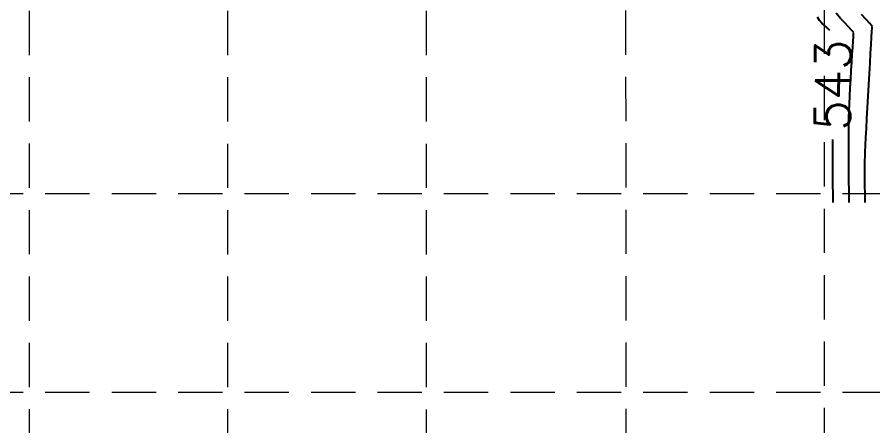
# Model space of a CAD drawing. Extents: x 2138193 to 2139991, y 332071 to 334944.
# Drawn here: x 2139357.9 to 2139551.1, y 332603 to 332695.3 of the extents above; entities that cross this region are included whole.
import ezdxf

# ---------------------------------------------------------------- set-up
doc = ezdxf.new("R2010")
doc.units = 0
doc.header["$LTSCALE"] = 100
doc.header["$MEASUREMENT"] = 0
doc.linetypes.add('DASHED', pattern=[0.75, 0.5, -0.25])
doc.linetypes.add('HIDDEN', pattern=[0.375, 0.25, -0.125])
doc.layers.add('CONTOURS', color=35, linetype='Continuous')
doc.layers.add('GRID', color=254, linetype='DASHED')
doc.styles.add('L100', font='simplex', dxfattribs={"height": 10})

msp = doc.modelspace()

# ---------------------------------------------------------------- linework, layer by layer
at = {"layer": 'CONTOURS', "extrusion": (0.7520945528409476, 0.6590552204382991, 0), "elevation": 1828403.603108248}
msp.add_lwpolyline([(-1159859.37812205, 542), (-1159857.836223438, 542)], dxfattribs=at)
at = {"layer": 'CONTOURS', "extrusion": (0.7427508569271637, 0.669567893894237, 0), "elevation": 1811913.959832658}
msp.add_lwpolyline([(-1185464.348583248, 541), (-1185462.864632376, 541)], dxfattribs=at)
at = {"layer": 'CONTOURS', "extrusion": (0.8432221818566151, 0.5375652072306851, 0), "elevation": 1982951.796336164}
msp.add_lwpolyline([(-869606.3146618652, 543), (-869605.4351482461, 543)], dxfattribs=at)
at = {"layer": 'CONTOURS', "extrusion": (0.7611868870611667, 0.6485325920615949, 0), "elevation": 1844352.325742873}
msp.add_lwpolyline([(-1134318.881847445, 543), (-1134318.062811075, 543)], dxfattribs=at)
at = {"layer": 'CONTOURS', "extrusion": (0.695731623559997, 0.7183018223411178, 0), "elevation": 1727519.999232902}
msp.add_lwpolyline([(-1305370.264117904, 543), (-1305369.480047368, 543)], dxfattribs=at)
at = {"layer": 'CONTOURS', "extrusion": (0.7428019261645358, 0.669511238506312, 0), "elevation": 1812000.286743953}
msp.add_lwpolyline([(-1185323.502687912, 542), (-1185322.097033852, 542)], dxfattribs=at)
at = {"layer": 'CONTOURS', "extrusion": (0.7351665221285673, 0.6778865574278538, 0), "elevation": 1798450.416579556}
msp.add_lwpolyline([(-1205784.330256709, 542), (-1205783.124898225, 542)], dxfattribs=at)
at = {"layer": 'CONTOURS'}
for points, elevation in [([(2139550.285725679, 332693.9050930528), (2139549.513511586, 332694.7532359103)], 541), ([(2139541.364091168, 332692.2467402957), (2139541.250432225, 332692.3721896403)], 543), ([(2139546.170797335, 332692.4033843239), (2139545.526615636, 332693.0890878559)], 542), ([(2139546.690556041, 332691.5325058996), (2139546.706166001, 332691.7675710712)], 542), ([(2139546.706166001, 332691.7675710712), (2139546.744777942, 332691.8030936172)], 542), ([(2139550.839135406, 332692.0167256059), (2139550.8873677, 332692.8261303927)], 541), ([(2139550.904770398, 332693.1119212788), (2139550.963983241, 332693.1663964202)], 541), ([(2139546.58118727, 332689.8387392373), (2139546.647374002, 332690.8692371836)], 542), ([(2139550.66712455, 332689.1002381925), (2139550.764309146, 332690.7519978841)], 541), ([(2139549.994073625, 332677.4261439742), (2139550.139515433, 332679.9886990347)], 541), ([(2139545.85740918, 332677.4646775671), (2139545.956741951, 332679.3584993249)], 542), ([(2139545.631969362, 332671.4389956808), (2139545.658886787, 332672.750501255)], 542), ([(2139545.658886787, 332672.750501255), (2139545.703914212, 332674.0997042179)], 542), ([(2139545.614698458, 332669.9471612875), (2139545.631969362, 332671.4389956808)], 542), ([(2139545.605784988, 332668.3161578645), (2139545.614698458, 332669.9471612875)], 542), ([(2139549.485217199, 332668.0859716089), (2139549.593023423, 332670.147925588)], 541), ([(2139545.60393987, 332666.5871452006), (2139545.605784988, 332668.3161578645)], 542), ([(2139545.607874018, 332664.8012830853), (2139545.60393987, 332666.5871452006)], 542), ([(2139542.021299693, 332663.6763346663), (2139542.010951228, 332666.1133942519)], 543), ([(2139545.616298348, 332662.9997313075), (2139545.607874018, 332664.8012830853)], 542), ([(2139549.298728893, 332663.948539635), (2139549.333834303, 332664.917987667)], 541), ([(2139542.03200853, 332661.3403395546), (2139542.021299693, 332663.6763346663)], 543), ([(2139545.627923775, 332661.2236496564), (2139545.616298348, 332662.9997313075)], 542), ([(2139549.260469357, 332661.5419347594), (2139549.273934907, 332662.7589490951)], 541), ([(2139542.042428508, 332659.1695399926), (2139542.03200853, 332661.3403395546)], 543), ([(2139545.641461217, 332659.5141979213), (2139545.627923775, 332661.2236496564)], 542), ([(2139545.655621586, 332657.9125358911), (2139545.641461217, 332659.5141979213)], 542), ([(2139549.259410813, 332659.1114506683), (2139549.256304055, 332660.3189506199)], 541), ([(2139549.267761444, 332657.9408888964), (2139549.259410813, 332659.1114506683)], 541), ([(2139542.05980496, 332655.5800518223), (2139542.051910395, 332657.2280670566)], 543), ([(2139545.669115799, 332656.4598233551), (2139545.655621586, 332657.9125358911)], 542), ([(2139549.27932776, 332656.8287192958), (2139549.267761444, 332657.9408888964)], 541), ([(2139545.680654773, 332655.1972201025), (2139545.669115799, 332656.4598233551)], 542), ([(2139549.303994697, 332654.8653725763), (2139549.292081574, 332655.7963958585)], 541), ([(2139549.311556957, 332654.2079071447), (2139549.303994697, 332654.8653725763)], 541), ([(2139542.067942779, 332653.5578442037), (2139542.066954514, 332653.8879450021)], 543), ([(2139542.068235199, 332653.4209187631), (2139542.067942779, 332653.5578442037)], 543), ([(2139549.315399041, 332653.772972642), (2139549.311556957, 332654.2079071447)], 541), ([(2139549.317186123, 332653.3930424441), (2139549.316845805, 332653.5132882008)], 541)]:
    msp.add_lwpolyline(points, dxfattribs=dict(at, elevation=elevation))
at = {"layer": 'CONTOURS', "extrusion": (0.7367976438677682, 0.6761133277719834, 0), "elevation": 1801354.392761211}
msp.add_lwpolyline([(-1201451.118215214, 541), (-1201450.378215758, 541)], dxfattribs=at)
at = {"layer": 'CONTOURS', "extrusion": (0.6659332828688763, 0.7460113020373627, 0), "elevation": 1672984.014162933}
msp.add_lwpolyline([(-1374570.281554399, 543), (-1374569.518994282, 543)], dxfattribs=at)
at = {"layer": 'CONTOURS', "extrusion": (0.6813988407809976, 0.731912303341263, 0), "elevation": 1701382.568281033}
msp.add_lwpolyline([(-1339260.367950795, 543), (-1339259.618941263, 543)], dxfattribs=at)
at = {"layer": 'CONTOURS', "extrusion": (0.7236249933490521, 0.6901933562419914, 0), "elevation": 1777851.170101253}
msp.add_lwpolyline([(-1235956.626211669, 542), (-1235956.014271053, 542)], dxfattribs=at)
at = {"layer": 'CONTOURS', "extrusion": (0.7203648026183136, 0.6935953799937526, 0), "elevation": 1772007.666082142}
msp.add_lwpolyline([(-1244320.272390389, 542), (-1244320.053785618, 542)], dxfattribs=at)
at = {"layer": 'CONTOURS', "extrusion": (0.9978873900053847, -0.06496735232592848, 0), "elevation": 2113412.574825462}
msp.add_lwpolyline([(470988.7040394216, 542), (470989.3687123323, 542)], dxfattribs=at)
at = {"layer": 'CONTOURS', "extrusion": (0.9982543961401933, -0.05906065176391294, 0), "elevation": 2116167.023587894}
msp.add_lwpolyline([(458473.2683591507, 541), (458474.5352984467, 541)], dxfattribs=at)
at = {"layer": 'CONTOURS', "extrusion": (0.7360359591736104, 0.6769424398007438, 0), "elevation": 1800000.569741655}
msp.add_lwpolyline([(-1203478.715797754, 541), (-1203478.452948127, 541)], dxfattribs=at)
at = {"layer": 'CONTOURS', "extrusion": (0.9981511542749651, -0.06078053322861709, 0), "elevation": 2115373.940482555}
msp.add_lwpolyline([(462120.7722250212, 541), (462121.0585452694, 541)], dxfattribs=at)
at = {"layer": 'CONTOURS', "extrusion": (0.9980021987559033, -0.06317919972888622, 0), "elevation": 2114253.114596094}
msp.add_lwpolyline([(467198.6919188172, 542), (467200.0313475919, 542)], dxfattribs=at)
at = {"layer": 'CONTOURS', "extrusion": (0.9980675974770651, -0.06213751577235102, 0), "elevation": 2114739.594475879}
msp.add_lwpolyline([(464990.1329651529, 542), (464991.7180616612, 542)], dxfattribs=at)
at = {"layer": 'CONTOURS', "extrusion": (0.9982922793477528, -0.05841682116195987, 0), "elevation": 2116462.272592624}
msp.add_lwpolyline([(457104.7350077877, 541), (457106.7088793049, 541)], dxfattribs=at)
at = {"layer": 'CONTOURS', "extrusion": (0.998142966540595, -0.06091484503420264, 0), "elevation": 2115307.616646271}
msp.add_lwpolyline([(462397.4768669225, 542), (462399.2464929283, 542)], dxfattribs=at)
at = {"layer": 'CONTOURS', "extrusion": (0.9983123636323321, -0.05807258061104372, 0), "elevation": 2116619.768335603}
msp.add_lwpolyline([(456372.6720248779, 541), (456374.8967301066, 541)], dxfattribs=at)
at = {"layer": 'CONTOURS', "extrusion": (0.9982315476886583, -0.05944558182999001, 0), "elevation": 2115985.94216779}
msp.add_lwpolyline([(459281.4968423268, 542), (459283.3898617658, 542)], dxfattribs=at)
at = {"layer": 'CONTOURS', "extrusion": (0.9983350442761589, -0.05768136068193922, 0), "elevation": 2116798.447683117}
msp.add_lwpolyline([(455540.7756505935, 541), (455543.1827681466, 541)], dxfattribs=at)
at = {"layer": 'CONTOURS', "extrusion": (0.9983375197771625, -0.05763849933146999, 0), "elevation": 2116813.860448515}
msp.add_lwpolyline([(455448.4602500481, 542), (455450.4155300455, 542)], dxfattribs=at)
at = {"layer": 'CONTOURS', "extrusion": (0.9983615075498673, -0.0572215015772595, 0), "elevation": 2117008.054267093}
msp.add_lwpolyline([(454563.1667321493, 541), (454565.6878408843, 541)], dxfattribs=at)
at = {"layer": 'CONTOURS', "extrusion": (0.9984666638940356, -0.05535631032063996, 0), "elevation": 2117849.411869748}
msp.add_lwpolyline([(450606.6191539067, 542), (450608.5755664725, 542)], dxfattribs=at)
at = {"layer": 'CONTOURS', "extrusion": (0.9988315145607308, -0.04832810280071648, 0), "elevation": 2120968.158515729}
msp.add_lwpolyline([(435687.1527169143, 542), (435688.9280478363, 542)], dxfattribs=at)
at = {"layer": 'CONTOURS', "extrusion": (0.9984322694871285, -0.05597323687962067, 0), "elevation": 2117574.723886043}
msp.add_lwpolyline([(451910.8723968617, 541), (451913.4162261386, 541)], dxfattribs=at)
at = {"layer": 'CONTOURS', "extrusion": (0.9990968013100214, -0.04249213588516808, 0), "elevation": 2123477.235987179}
msp.add_lwpolyline([(423287.4956764255, 542), (423289.0888322372, 542)], dxfattribs=at)
at = {"layer": 'CONTOURS', "extrusion": (0.9984817585154886, -0.05508337237150366, 0), "elevation": 2117976.643703393}
msp.add_lwpolyline([(450020.9741173523, 541), (450023.4266773811, 541)], dxfattribs=at)
at = {"layer": 'CONTOURS', "extrusion": (0.9985467451914852, -0.0538924639211396, 0), "elevation": 2118511.868344585}
msp.add_lwpolyline([(447492.2926829695, 541), (447494.5855557954, 541)], dxfattribs=at)
at = {"layer": 'CONTOURS', "extrusion": (0.9999928754683579, 0.003774786421131223, 0), "elevation": 2140782.511244084}
msp.add_lwpolyline([(324587.4291736222, 543), (324588.9854587675, 543)], dxfattribs=at)
at = {"layer": 'CONTOURS', "extrusion": (0.998766277606099, -0.04965805792474074, 0), "elevation": 2120390.224021537}
msp.add_lwpolyline([(438501.7699161396, 541), (438503.5381739743, 541)], dxfattribs=at)
at = {"layer": 'CONTOURS', "extrusion": (0.9989733323368721, -0.04530211120649107, 0), "elevation": 2122282.304610413}
msp.add_lwpolyline([(429249.4835268474, 541), (429250.8868752663, 541)], dxfattribs=at)
at = {"layer": 'CONTOURS', "extrusion": (0.9997828668104798, -0.02083792773330898, 0), "elevation": 2132152.704246378}
msp.add_lwpolyline([(377174.2999753191, 541), (377175.4898242147, 541)], dxfattribs=at)
at = {"layer": 'CONTOURS', "extrusion": (0.9999942001391717, -0.003405831472366319, 0), "elevation": 2138403.862232244}
msp.add_lwpolyline([(339945.3337608652, 541), (339946.5567520979, 541)], dxfattribs=at)
at = {"layer": 'CONTOURS', "extrusion": (0.9999880741557107, 0.004883804495758187, 0), "elevation": 2141141.168931015}
msp.add_lwpolyline([(322204.1557567692, 543), (322206.0972528592, 543)], dxfattribs=at)
at = {"layer": 'CONTOURS', "extrusion": (0.9999236922157672, 0.01235353170505314, 0), "elevation": 2143495.501743484}
msp.add_lwpolyline([(306199.4221548696, 541), (306200.4545570872, 541)], dxfattribs=at)
at = {"layer": 'CONTOURS', "extrusion": (0.9999900922929151, 0.004451439767877148, 0), "elevation": 2141001.658126985}
msp.add_lwpolyline([(323127.1775506121, 543), (323128.2415877134, 543)], dxfattribs=at)
at = {"layer": 'CONTOURS', "extrusion": (0.9999661517239385, 0.008227721824250035, 0), "elevation": 2142210.255148046}
msp.add_lwpolyline([(315039.5051512895, 542), (315040.3507244505, 542)], dxfattribs=at)
at = {"layer": 'CONTOURS', "extrusion": (0.9999926197683646, 0.003841927745675541, 0), "elevation": 2140804.308840269}
msp.add_lwpolyline([(324431.4668521821, 543), (324432.0949370787, 543)], dxfattribs=at)
at = {"layer": 'CONTOURS', "extrusion": (0.9999782521283953, 0.006595094407178839, 0), "elevation": 2141693.043901267}
msp.add_lwpolyline([(318536.0869935776, 542), (318536.6113531607, 542)], dxfattribs=at)
at = {"layer": 'CONTOURS', "extrusion": (0.9999899161090837, 0.004490844035133261, 0), "elevation": 2141018.012580973}
msp.add_lwpolyline([(323041.8145391957, 542), (323042.1068778383, 542)], dxfattribs=at)
at = {"layer": 'CONTOURS', "extrusion": (0.9999967234059051, 0.002559917470171884, 0), "elevation": 2140390.24755592}
msp.add_lwpolyline([(327175.2566134135, 542), (327175.3846249179, 542)], dxfattribs=at)
at = {"layer": 'CONTOURS', "extrusion": (0.9999844810114495, 0.005571152148504478, 0), "elevation": 2141369.376539717}
msp.add_lwpolyline([(320728.59606876, 541), (320728.8557572312, 541)], dxfattribs=at)
at = {"layer": 'GRID', "color": 252, "linetype": 'HIDDEN', "lineweight": 0, "ltscale": 0.4}
for p, q in [((2139360.628291506, 332296.7204520851), (2139360.628291506, 334897.5322012084)), ((2139405.46706613, 332296.7134024921), (2139405.46706613, 334897.5322012084)), ((2139450.305840753, 332296.7063528991), (2139450.305840753, 334897.5322012084)), ((2139495.35672624, 332296.8083245764), (2139495.144615377, 334897.5322012084)), ((2139540.147992776, 332297.0267178984), (2139539.983390001, 334897.5322012084)), ((2138239.233226605, 332655.4435516577), (2139943.106662308, 332655.4435516577)), ((2138239.233226605, 332610.6047769588), (2139943.106662308, 332610.6047769588))]:
    msp.add_line(p, q, dxfattribs=at)

# ---------------------------------------------------------------- texts
at = {"layer": 'CONTOURS', "insert": (2139537.919248916, 332669.701086756, 543), "char_height": 8, "width": 30.09523809523809, "attachment_point": 1, "rotation": 89.5602521468352, "style": 'L100'}
msp.add_mtext('\\Fsimplex.shx;\\W1.0000000000;\\T1.0000000000;\\o\\l543', dxfattribs=at)

doc.saveas('drawing.dxf')
